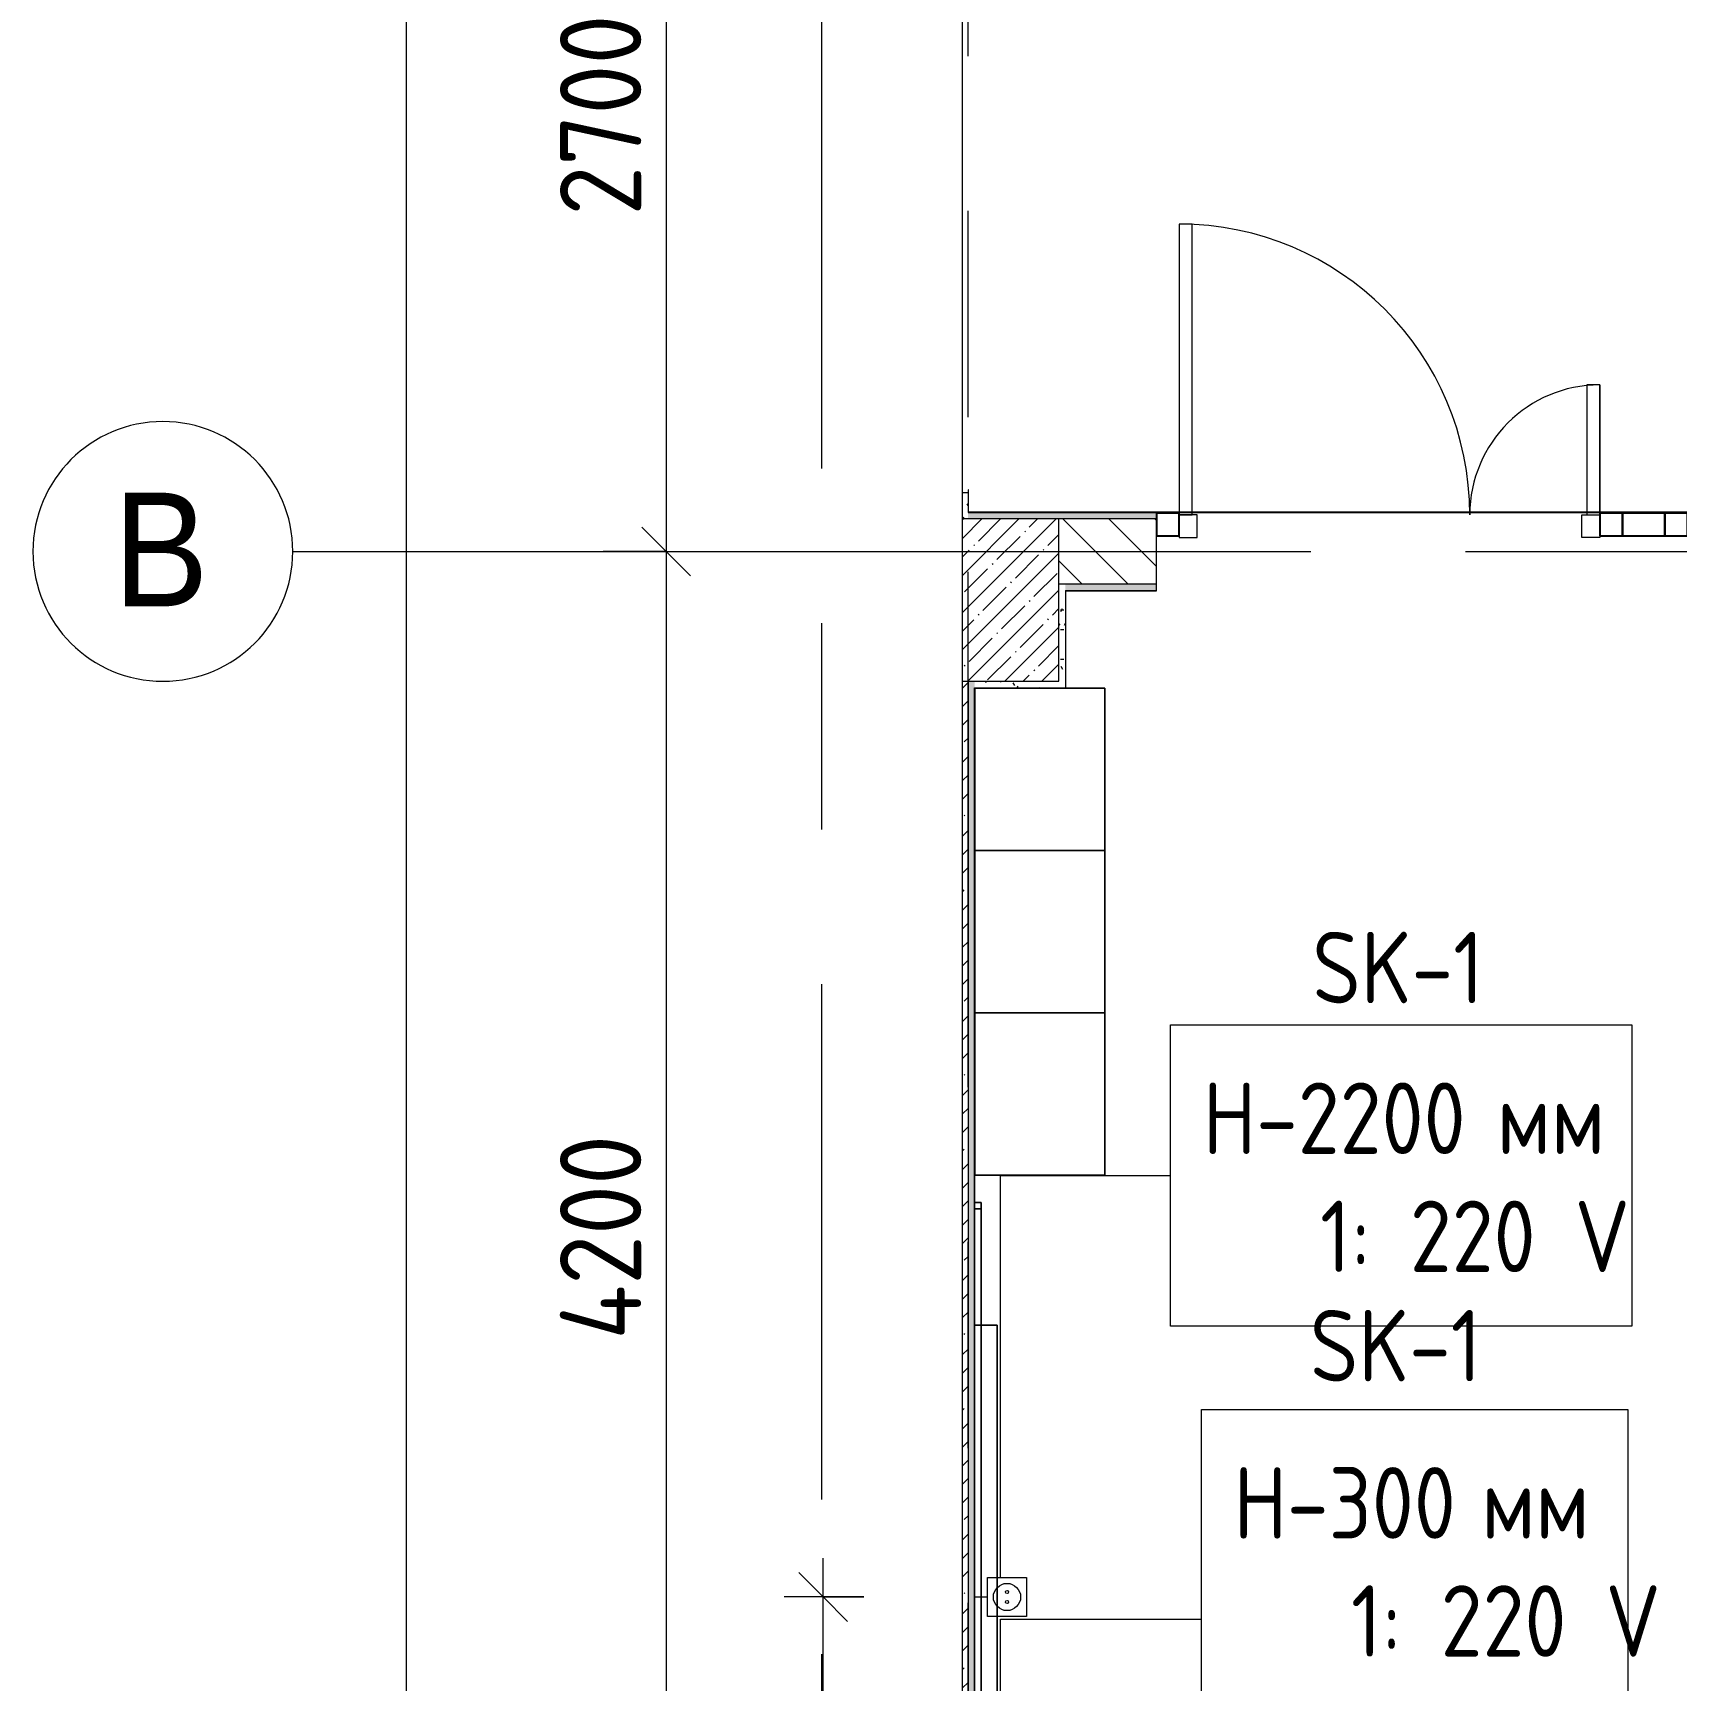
# Model space of a CAD drawing. Header units: millimetres. Extents: x 35881 to 234190, y -8553 to 29063.
# Drawn here: x 35881 to 40940, y 4324 to 9397 of the extents above; entities that cross this region are included whole.
import ezdxf

# ---------------------------------------------------------------- set-up
doc = ezdxf.new("R2010")
doc.units = ezdxf.units.MM
doc.linetypes.add('Осевая', pattern=[3175, 635, -476.25, 1587.5, -476.25])
for name, color, linetype, lineweight in [('A-ANNO-DIMS', 7, 'Continuous', 9), ('A-ANNO-DIMS-100', 7, 'Continuous', 9), ('A-DETL-GENF', 7, 'Continuous', 9), ('A-DOOR', 7, 'Continuous', 9), ('A-GLAZ-CURT', 7, 'Continuous', 9), ('A-GLAZ-CURT-1', 7, 'Continuous', 25), ('A-GLAZ-CWMG', 7, 'Continuous', 9), ('A-GLAZ-CWMG-1', 7, 'Continuous', 25), ('A-WALL', 7, 'Continuous', 9), ('E-ELEC-FIXT-IDEN', 7, 'Continuous', 9), ('I-FURN', 7, 'Continuous', 9), ('I-WALL', 7, 'Continuous', 9), ('S-COLS', 7, 'Continuous', 9), ('Оси', 7, 'Continuous', 9), ('Оси-1', 7, 'Continuous', 20), ('Оси-2', 7, 'Осевая', 9), ('Электрические приборы', 7, 'Continuous', 9)]:
    doc.layers.add(name, color=color, linetype=linetype, lineweight=lineweight)
for name, color, linetype, lineweight, true_color in [('A-WALL-1', 7, 'Continuous', 9, 0x3c3c3c), ('A-WALL-FNSH-1', 7, 'Continuous', 9, 0x3c3c3c), ('I-FURN-1', 7, 'Continuous', 9, 0xf0f0f0), ('Оси розеток', 7, 'Continuous', 9, 0xff1e23)]:
    doc.layers.add(name, color=color, linetype=linetype, lineweight=lineweight, true_color=true_color)
doc.styles.add('Arial', font='arial.ttf', dxfattribs={"width": 0.9, "height": 350})
doc.styles.add('GOST Common', font='GOST_Common.ttf', dxfattribs={"width": 0.9, "height": 220})
doc.styles.add('ISOCPEUR', font='isocpeur.ttf', dxfattribs={"width": 0.9, "height": 250})
doc.dimstyles.new('ISO-2_5_0_9К_БОЛЬШОЙ', dxfattribs={"dimscale": 304.8, "dimtxt": 248.995294, "dimasz": 0.492126, "dimexe": 0.393701, "dimexo": 0.984252, "dimgap": 0, "dimtad": 1, "dimdec": 0, "dimrnd": 10, "dimzin": 0, "dimdsep": 46, "dimtxsty": 'ISOCPEUR', "dimblk1": 'OBLIQUE', "dimblk2": 'OBLIQUE', "dimsah": 1, "dimcen": 0.09, "dimdle": 0.393701, "dimazin": 0, "dimtfac": 1, "dimtdec": 4, "dimtix": 1, "dimtmove": 0, "dimatfit": 3, "dimfxl": 1, "dimtvp": 1, "dimtolj": 1, "dimtzin": 0, "dimarcsym": 2})
doc.dimstyles.new('ISO-2_5_0_9К_БОЛЬШОЙ_1', dxfattribs={"dimscale": 304.8, "dimtxt": 248.995294, "dimasz": 0.492126, "dimexe": 0.393701, "dimexo": 0.984252, "dimgap": 0, "dimtad": 1, "dimdec": 0, "dimrnd": 10, "dimzin": 0, "dimdsep": 46, "dimtxsty": 'ISOCPEUR', "dimblk1": 'OBLIQUE', "dimblk2": 'OBLIQUE', "dimsah": 1, "dimcen": 0.09, "dimdle": 0.393701, "dimazin": 0, "dimtfac": 1, "dimtdec": 4, "dimtix": 1, "dimtmove": 2, "dimatfit": 3, "dimfxl": 1, "dimtvp": 1, "dimtolj": 1, "dimtzin": 0, "dimarcsym": 2})
pattern_1 = [(0, (0, 0), (121.92, 30.48), [10.058, -81.382, 10.058, -81.382, -487.68]), (0, (0, 0), (121.92, 30.48), [-182.88, 10.058, -172.822, 10.058, -81.382, -213.36]), (0, (0, 0), (121.92, 30.48), [-457.2, 10.058, -50.902, 10.058, -142.342]), (120, (45.72, 15.24), (-87.356454, 90.345817), [10.058, -81.382, 10.058, -81.382, -487.68]), (120, (45.72, 15.24), (-87.356454, 90.345817), [-182.88, 10.058, -172.822, 10.058, -81.382, -213.36]), (120, (45.72, 15.24), (-87.356454, 90.345817), [-457.2, 10.058, -50.902, 10.058, -142.342]), (240, (60.96, 76.2), (-34.563546, -120.825817), [10.058, -81.382, 10.058, -81.382, -487.68]), (240, (60.96, 76.2), (-34.563546, -120.825817), [-182.88, 10.058, -172.822, 10.058, -81.382, -213.36]), (240, (60.96, 76.2), (-34.563546, -120.825817), [-457.2, 10.058, -50.902, 10.058, -142.342])]

# ---------------------------------------------------------------- blocks, each defined once
blk = doc.blocks.new('BSC_Колонна _Прямоугольная - 500х500-23286270-План размещения напольных электротехнических лючков и розеток 1 этажа в осях 12-23')
at = {"layer": 'S-COLS'}
h = blk.add_hatch(dxfattribs=at)
h.set_pattern_fill('FP_2', color=256, style=0, pattern_type=2)
h.set_pattern_definition([(45, (-38790, -7650), (-57.02463, 57.02463), []), (45, (-38732.975, -7650), (-57.02463, 57.02463), [100.806, -20.161, 3.353, -16.808])])
h.paths.add_polyline_path([(-47.3, -250), (250, -250), (250, 250), (-47.3, 250), (-47.3, -122.8)])
for p, q in [((250, 250), (-47.3, 250)), ((250, -250), (250, 250)), ((-47.3, -250), (250, -250))]:
    blk.add_line(p, q, dxfattribs=at)
blk = doc.blocks.new('Блок Розеток и Выключателей - Блок Розеток и Выключателей_SK1-V63-План размещения напольных электротехнических лючков и розеток 1 этажа в осях 12-23')
at = {"layer": 'A-DETL-GENF'}
for p, q in [((-60, -40), (60, -40)), ((-60, -160), (-60, -40)), ((60, -40), (60, -160)), ((60, -160), (-60, -160))]:
    blk.add_line(p, q, dxfattribs=at)
for centre, radius in [((0, -100), 42), ((-15.6, -100), 4.8), ((15.6, -100), 4.8)]:
    blk.add_circle(centre, radius, dxfattribs=at)
at = {"layer": 'Оси розеток'}
blk.add_line((0, 0), (0, -40), dxfattribs=at)
blk = doc.blocks.new('Зеркало обычное - Доска-32858920-План размещения напольных электротехнических лючков и розеток 1 этажа в осях 12-23')
at = {"layer": 'I-FURN'}
h = blk.add_hatch(dxfattribs=at)
h.set_pattern_fill('FP_59', color=256, style=0, pattern_type=2)
h.set_pattern_definition([(45, (50, 50), (-199.9995, 0), [141.421, -141.421]), (45, (100, 50), (-199.9995, 0), [70.711, -212.132]), (45, (50, 100), (-199.9995, 0), [70.711, -212.132])])
h.paths.add_polyline_path([(-2005, 40), (2005, 40), (2005, 60), (-2005, 60)])
at = {"layer": 'I-FURN-1'}
for p, q in [((2025, 60), (-2025, 60)), ((-2025, 60), (-2025, 40)), ((-2025, 40), (-2025, 60)), ((-2025, 60), (-2005, 60)), ((2005, 60), (-2005, 60)), ((-2005, 60), (-2005, 40)), ((-2005, 40), (-2005, 60)), ((-2005, 60), (2005, 60)), ((-2005, 60), (2005, 60)), ((2005, 60), (-2005, 60)), ((-2005, 60), (2005, 60)), ((-2005, 40), (-2005, 60)), ((-2005, 40), (-2005, 60)), ((2005, 40), (2005, 60)), ((2005, 60), (2005, 40)), ((2005, 60), (2025, 60)), ((2005, 60), (2005, 40)), ((2005, 40), (2005, 60)), ((2025, 40), (2025, 60)), ((2025, 60), (2025, 40)), ((-2025, 40), (2025, 40)), ((-2005, 40), (-2025, 40)), ((-2005, 40), (2005, 40)), ((2005, 40), (-2005, 40)), ((2005, 40), (-2005, 40)), ((-2005, 40), (2005, 40)), ((2005, 40), (-2005, 40)), ((2025, 40), (2005, 40))]:
    blk.add_line(p, q, dxfattribs=at)
blk = doc.blocks.new('1_113 тумба - 1_113 тумба-31126920-План размещения напольных электротехнических лючков и розеток 1 этажа в осях 12-23')
at = {"layer": 'I-FURN-1'}
for p, q in [((-400, 1500), (0, 1500)), ((-400, 0), (-400, 1500)), ((0, 1500), (-400, 1500)), ((-400, 1500), (-400, 1000)), ((-400, 1000), (-400, 1500)), ((-400, 1500), (0, 1500)), ((0, 1500), (0, 0)), ((0, 1000), (0, 1500)), ((0, 1500), (0, 1000)), ((0, 1000), (-400, 1000)), ((-400, 1000), (-400, 500)), ((-400, 500), (-400, 1000)), ((-400, 1000), (0, 1000)), ((-400, 1000), (0, 1000)), ((0, 1000), (-400, 1000)), ((0, 500), (0, 1000)), ((0, 1000), (0, 500)), ((-400, 500), (0, 500)), ((0, 500), (-400, 500)), ((0, 500), (-400, 500)), ((-400, 500), (-400, 0)), ((-400, 0), (-400, 500)), ((-400, 500), (0, 500)), ((0, 0), (0, 500)), ((0, 500), (0, 0)), ((0, 0), (-400, 0)), ((-400, 0), (0, 0)), ((0, 0), (-400, 0))]:
    blk.add_line(p, q, dxfattribs=at)
blk = doc.blocks.new('Дверь_Витражная_остекление_ - ДВН_ДАО_Главный вход_1200 в свету-31742133-План размещения напольных электротехнических лючков и розеток 1 этажа в осях 12-23')
at = {"layer": 'A-DETL-GENF'}
for p, q in [((-607.5, 925), (-647.5, 925)), ((-647.5, 925), (-647.5, 35)), ((-607.5, 30), (-607.5, 925)), ((647.5, 430), (607.5, 430)), ((607.5, 430), (607.5, 30)), ((647.5, 35), (647.5, 430)), ((-647.5, 30), (-607.5, 30)), ((-592.5, 30), (-647.5, 30)), ((-592.5, -40), (-592.5, 30)), ((592.5, -40), (592.5, 30)), ((592.5, 30), (647.5, 30)), ((607.5, 30), (647.5, 30)), ((-647.5, -35), (-647.5, -40)), ((-647.5, -40), (-592.5, -40)), ((647.5, -40), (592.5, -40)), ((647.5, -35), (647.5, -40))]:
    blk.add_line(p, q, dxfattribs=at)
at = {"layer": 'A-DOOR'}
for p, q in [((-647.5, 925), (-647.5, 35)), ((647.5, 430), (647.5, 35))]:
    blk.add_line(p, q, dxfattribs=at)
for centre, radius, start, end in [((-647.5, 30), 895, 360, 90), ((647.5, 30), 400, 90, 180)]:
    blk.add_arc(centre, radius, start, end, dxfattribs=at)
blk = doc.blocks.new('Системная панель - Стемалит - 40мм-31720939-План размещения напольных электротехнических лючков и розеток 1 этажа в осях 12-23')
at = {"layer": 'A-GLAZ-CURT-1'}
for p, q in [((65, 35), (-65, 35)), ((-65, 35), (-65, -35)), ((65, -35), (65, 35)), ((-65, -35), (65, -35))]:
    blk.add_line(p, q, dxfattribs=at)
blk = doc.blocks.new('Прямоугольный импост - 50 x 70 мм-31687886-План размещения напольных электротехнических лючков и розеток 1 этажа в осях 12-23')
at = {"layer": 'A-GLAZ-CWMG-1'}
for p, q in [((-35, 35), (35, 35)), ((-35, -35), (-35, 35)), ((35, 35), (35, -35)), ((35, -35), (-35, -35))]:
    blk.add_line(p, q, dxfattribs=at)
blk = doc.blocks.new('Прямоугольный импост - 50 x 70 мм-31701779-План размещения напольных электротехнических лючков и розеток 1 этажа в осях 12-23')
at = {"layer": 'A-GLAZ-CWMG-1'}
for p, q in [((0, 35), (-70, 35)), ((-70, 35), (-70, -35)), ((0, -35), (0, 35)), ((-70, -35), (0, -35))]:
    blk.add_line(p, q, dxfattribs=at)
blk = doc.blocks.new('Прямоугольный импост - 50 x 70 мм-31702100-План размещения напольных электротехнических лючков и розеток 1 этажа в осях 12-23')
at = {"layer": 'A-GLAZ-CWMG-1'}
for p, q in [((-35, 35), (35, 35)), ((-35, -35), (-35, 35)), ((35, 35), (35, -35)), ((35, -35), (-35, -35))]:
    blk.add_line(p, q, dxfattribs=at)
blk = doc.blocks.new('DET_L_Линия разрыва - М100-30654842-План размещения напольных электротехнических лючков и розеток 1 этажа в осях 12-23')
at = {"layer": 'A-DETL-GENF'}
blk.add_line((24079.7, 0), (12339.9, 0), dxfattribs=at)
blk = doc.blocks.new('Ось сетки - D8-29747960-План размещения напольных электротехнических лючков и розеток 1 этажа в осях 12-23')
at = {"layer": 'Оси-1'}
for start, end in [(360, 180), (180, 360)]:
    blk.add_arc((0, 0), 4, start, end, dxfattribs=at)
blk = doc.blocks.new('DIMBLOCK28-План размещения напольных электротехнических лючков и розеток 1 этажа в осях 12-23')
at = {"layer": 'A-ANNO-DIMS-100', "lineweight": 20}
for p, q in [((37830.3, 10500), (37755.3, 10575)), ((37830.3, 10500), (37905.3, 10425)), ((37830.3, 7800), (37755.3, 7875)), ((37830.3, 7800), (37905.3, 7725))]:
    blk.add_line(p, q, dxfattribs=at)
at = {"layer": 'A-ANNO-DIMS-100'}
for p, q in [((37636.4, 10500), (37950.3, 10500)), ((37830.3, 10500), (37636.4, 10500)), ((37830.3, 10500), (37830.3, 7800)), ((37636.4, 7800), (37950.3, 7800)), ((37830.3, 7800), (37636.4, 7800))]:
    blk.add_line(p, q, dxfattribs=at)
at = {"layer": 'A-ANNO-DIMS-100', "color": 0, "insert": (37503.7, 8834), "char_height": 250, "width": 758.478, "attachment_point": 1, "rotation": 90, "line_spacing_factor": 1.149209, "style": 'ISOCPEUR'}
blk.add_mtext('2700', dxfattribs=at)
blk = doc.blocks.new('_Oblique')
at = {"color": 0, "linetype": 'ByBlock', "lineweight": -2}
blk.add_line((-0.5, -0.5), (0.5, 0.5), dxfattribs=at)
blk = doc.blocks.new('DIMBLOCK29-План размещения напольных электротехнических лючков и розеток 1 этажа в осях 12-23')
at = {"layer": 'A-ANNO-DIMS-100', "lineweight": 20}
for p, q in [((37830.3, 7800), (37755.3, 7875)), ((37830.3, 7800), (37905.3, 7725)), ((37830.3, 3600), (37755.3, 3675)), ((37830.3, 3600), (37905.3, 3525))]:
    blk.add_line(p, q, dxfattribs=at)
at = {"layer": 'A-ANNO-DIMS-100'}
for p, q in [((37636.4, 7800), (37950.3, 7800)), ((37830.3, 7800), (37636.4, 7800)), ((37830.3, 7800), (37830.3, 3600)), ((37636.4, 3600), (37950.3, 3600)), ((37830.3, 3600), (37636.4, 3600))]:
    blk.add_line(p, q, dxfattribs=at)
at = {"layer": 'A-ANNO-DIMS-100', "color": 0, "insert": (37503.7, 5372), "char_height": 250, "width": 787.208, "attachment_point": 1, "rotation": 90, "line_spacing_factor": 1.149209, "style": 'ISOCPEUR'}
blk.add_mtext('4200', dxfattribs=at)
blk = doc.blocks.new('DIMBLOCK31-План размещения напольных электротехнических лючков и розеток 1 этажа в осях 12-23')
at = {"layer": 'A-ANNO-DIMS-100'}
for p, q in [((37030.3, 27120), (37030.3, -120)), ((36836.4, 27000), (37150.3, 27000)), ((37030.3, 27000), (36836.4, 27000)), ((36836.4, 0), (37150.3, 0)), ((37030.3, 0), (36836.4, 0))]:
    blk.add_line(p, q, dxfattribs=at)
at = {"layer": 'A-ANNO-DIMS-100', "lineweight": 20}
for p, q in [((37030.3, 27000), (36955.3, 27075)), ((37030.3, 27000), (37105.3, 26925)), ((37030.3, 0), (36955.3, 75)), ((37030.3, 0), (37105.3, -75))]:
    blk.add_line(p, q, dxfattribs=at)
at = {"layer": 'A-ANNO-DIMS-100', "color": 0, "insert": (36703.7, 13572), "char_height": 250, "width": 948.097, "attachment_point": 1, "rotation": 90, "line_spacing_factor": 1.149209, "style": 'ISOCPEUR'}
blk.add_mtext('27000', dxfattribs=at)
blk = doc.blocks.new('DIMBLOCK34-План размещения напольных электротехнических лючков и розеток 1 этажа в осях 12-23')
at = {"layer": 'A-ANNO-DIMS-100'}
for p, q in [((38314.3, 1200), (38314.3, 4700)), ((38439, 4580), (38194.3, 4580)), ((38314.3, 4580), (38439, 4580)), ((38439, 1200), (38194.3, 1200)), ((38314.3, 1200), (38439, 1200))]:
    blk.add_line(p, q, dxfattribs=at)
at = {"layer": 'A-ANNO-DIMS-100', "lineweight": 20}
for p, q in [((38314.3, 4580), (38239.3, 4655)), ((38314.3, 4580), (38389.3, 4505)), ((38314.3, 1200), (38239.3, 1275)), ((38314.3, 1200), (38389.3, 1125))]:
    blk.add_line(p, q, dxfattribs=at)
at = {"layer": 'A-ANNO-DIMS-100', "color": 0, "insert": (37987.7, 2574), "char_height": 250, "width": 758.478, "attachment_point": 1, "rotation": 90, "line_spacing_factor": 1.149209, "style": 'ISOCPEUR'}
blk.add_mtext('3380', dxfattribs=at)

msp = doc.modelspace()

# ---------------------------------------------------------------- hatches: boundary and pattern name
at = {"layer": 'I-WALL'}
h = msp.add_hatch(dxfattribs=at)
h.set_pattern_fill('FP_58', color=256, style=0, pattern_type=2)
h.set_pattern_definition(pattern_1)
h.paths.add_polyline_path([(38742.7, 7900), (38760, 7900), (38760, 7980), (38742.7, 7980), (38742.7, 7902.7)])
h.paths.add_polyline_path([(38760, 10130), (38760, 10230), (38742.7, 10230), (38742.7, 10130)])
h = msp.add_hatch(dxfattribs=at)
h.set_pattern_fill('FP_58', color=256, style=0, pattern_type=2)
h.set_pattern_definition(pattern_1)
h.paths.add_polyline_path([(75358.8, 7900), (75460, 7900), (75459, 7920), (73730, 7920), (73730, 7900), (74631.4, 7900)])
h.paths.add_polyline_path([(72280, 7900), (72280, 7920), (71660, 7920), (71660, 7900), (71721.8, 7900)])
h.paths.add_polyline_path([(70710, 7900), (70710, 7920), (69360, 7920), (69360, 7900), (70630.7, 7900)])
h.paths.add_polyline_path([(68260, 7900), (68260, 7920), (66860, 7920), (66860, 7900), (67357.5, 7900)])
h.paths.add_polyline_path([(65910, 7900), (65910, 7920), (60610, 7920), (60610, 7900), (65902.7, 7900)])
h.paths.add_polyline_path([(58110, 7900), (58110, 7920), (50710, 7920), (50710, 7900), (56910, 7900)])
h.paths.add_polyline_path([(48210, 7900), (48210, 7920), (41840, 7920), (41840, 7900), (47910, 7900)])
h.paths.add_polyline_path([(39340, 7900), (39340, 7920), (38760, 7920), (38760, 7900), (39040, 7900)])
h = msp.add_hatch(dxfattribs=at)
h.set_pattern_fill('FP_20', color=256, style=0, pattern_type=2)
h.set_pattern_definition([(135, (0, 0), (-70.71068, -70.71068), [])])
h.paths.add_polyline_path([(42910, 7700), (42910, 7900), (41840, 7900), (41840, 7700)])
h.paths.add_polyline_path([(39040, 7700), (39340, 7700), (39340, 7900), (39040, 7900)])
h = msp.add_hatch(dxfattribs=at)
h.set_pattern_fill('FP_58', color=256, style=0, pattern_type=2)
h.set_pattern_definition(pattern_1)
h.paths.add_polyline_path([(39060, 7400), (39060, 7700), (39040, 7700), (39040, 7400)])
h = msp.add_hatch(dxfattribs=at)
h.set_pattern_fill('FP_58', color=256, style=0, pattern_type=2)
h.set_pattern_definition(pattern_1)
h.paths.add_polyline_path([(42910, 7680), (42910, 7700), (41840, 7700), (41840, 7680), (42890, 7680)])
h.paths.add_polyline_path([(39073, 7680), (39340, 7680), (39340, 7700), (39060, 7700), (39060, 7680)])
h = msp.add_hatch(dxfattribs=at)
h.set_pattern_fill('FP_1', color=256, style=0, pattern_type=2)
h.set_pattern_definition([(45, (0, 0), (-57.02463, 57.02463), []), (45, (57.025, 0), (-57.02463, 57.02463), [100.806, -20.161, 3.353, -16.808])])
h.paths.add_polyline_path([(38742.7, 400), (38760, 400), (38760, 7400), (38742.7, 7400), (38742.7, 650.2)])
h = msp.add_hatch(dxfattribs=at)
h.set_pattern_fill('FP_58', color=256, style=0, pattern_type=2)
h.set_pattern_definition(pattern_1)
h.paths.add_polyline_path([(38760, 800), (38780, 800), (38780, 7400), (38760, 7400), (38760, 1437.8)])
h = msp.add_hatch(dxfattribs=at)
h.set_pattern_fill('FP_58', color=256, style=0, pattern_type=2)
h.set_pattern_definition(pattern_1)
h.paths.add_polyline_path([(39040, 7380), (39060, 7380), (39060, 7400), (38780, 7400), (38780, 7380), (38793, 7380)])

# ---------------------------------------------------------------- linework, layer by layer
at = {"layer": 'A-WALL'}
for p, q in [((38760, 7920), (39340, 7920)), ((39060, 7680), (39340, 7680)), ((39060, 7680), (39060, 7380)), ((39061, 7679), (39060, 7679)), ((38780, 800), (38780, 7380)), ((38780, 7380), (39060, 7380))]:
    msp.add_line(p, q, dxfattribs=at)
at = {"layer": 'A-WALL-1'}
for p, q in [((38760, 7980), (38742.7, 7980)), ((39340, 7680), (39340, 7920)), ((39340, 7900), (39040, 7900)), ((39040, 7700), (39340, 7700)), ((38760, 7400), (38760, 400))]:
    msp.add_line(p, q, dxfattribs=at)
at = {"layer": 'A-WALL-FNSH-1'}
for p, q in [((38760, 7990), (38760, 7920)), ((38761, 7990), (38760, 7990)), ((38761, 7921), (38761, 7990)), ((65910, 7921), (38761, 7921)), ((39340, 7920), (65910, 7920)), ((39061, 7679), (39340, 7679)), ((39061, 7379), (39061, 7679)), ((39340, 7679), (39340, 7680)), ((38781, 7379), (39061, 7379)), ((38781, 801), (38781, 7379))]:
    msp.add_line(p, q, dxfattribs=at)
at = {"layer": 'E-ELEC-FIXT-IDEN'}
for p, q in [((38860, 5878), (39383.4, 5878)), ((38860, 4640), (38860, 5878)), ((38860, 4511.5), (39478.4, 4512)), ((38860, 1560), (38860, 4511.5))]:
    msp.add_line(p, q, dxfattribs=at)
at = {"layer": 'E-ELEC-FIXT-IDEN', "flags": 128}
for points in [[(39383.4, 6342), (40803.8, 6342), (40803.8, 5414), (39383.4, 5414)], [(39478.4, 5157.5), (40791.7, 5157.5), (40791.7, 3866.5), (39478.4, 3866.5)]]:
    msp.add_lwpolyline(points, close=True, dxfattribs=at)
at = {"layer": 'I-FURN-1'}
for p, q in [((38800, 5417), (38780.2, 5417)), ((38780.2, 5417), (38780.2, 1765)), ((38780.2, 1765), (38780.2, 5417)), ((38780.2, 5417), (38800, 5417)), ((38850.2, 5417), (38800, 5417)), ((38800, 5417), (38850.2, 5417)), ((38850.2, 1367), (38850.2, 5417)), ((38850.2, 5417), (38850.2, 1367))]:
    msp.add_line(p, q, dxfattribs=at)
at = {"layer": 'Оси'}
msp.add_line((36680.8, 7800), (39180.8, 7800), dxfattribs=at)
at = {"layer": 'Оси-2'}
for p, q in [((38310, 593.7), (38310, 21277.7)), ((38760, 1863.7), (38760, 12700)), ((39180.8, 7800), (82200, 7800))]:
    msp.add_line(p, q, dxfattribs=at)

# ---------------------------------------------------------------- block references
at = {"layer": 'A-DETL-GENF', "rotation": 270.0000000000003}
msp.add_blockref('DET_L_Линия разрыва - М100-30654842-План размещения напольных электротехнических лючков и розеток 1 этажа в осях 12-23', (38742.7, 23799.7), dxfattribs=at)
at = {"layer": 'A-DOOR'}
msp.add_blockref('Дверь_Витражная_остекление_ - ДВН_ДАО_Главный вход_1200 в свету-31742133-План размещения напольных электротехнических лючков и розеток 1 этажа в осях 12-23', (40057.5, 7883), dxfattribs=at)
at = {"layer": 'A-GLAZ-CURT'}
msp.add_blockref('Системная панель - Стемалит - 40мм-31720939-План размещения напольных электротехнических лючков и розеток 1 этажа в осях 12-23', (40840, 7883), dxfattribs=at)
at = {"layer": 'A-GLAZ-CWMG', "rotation": 180}
msp.add_blockref('Прямоугольный импост - 50 x 70 мм-31701779-План размещения напольных электротехнических лючков и розеток 1 этажа в осях 12-23', (39340, 7883), dxfattribs=at)
at = {"layer": 'A-GLAZ-CWMG', "extrusion": (0, 0, -1), "rotation": 180}
for name, p in [('Прямоугольный импост - 50 x 70 мм-31687886-План размещения напольных электротехнических лючков и розеток 1 этажа в осях 12-23', (-40740, 7883)), ('Прямоугольный импост - 50 x 70 мм-31702100-План размещения напольных электротехнических лючков и розеток 1 этажа в осях 12-23', (-40940, 7883))]:
    msp.add_blockref(name, p, dxfattribs=at)
at = {"layer": 'I-FURN-1'}
msp.add_blockref('1_113 тумба - 1_113 тумба-31126920-План размещения напольных электротехнических лючков и розеток 1 этажа в осях 12-23', (39181, 5879), dxfattribs=at)
at = {"layer": 'I-FURN-1', "rotation": 90.00000000000017}
msp.add_blockref('Зеркало обычное - Доска-32858920-План размещения напольных электротехнических лючков и розеток 1 этажа в осях 12-23', (38840, 3770), dxfattribs=at)
at = {"layer": 'S-COLS'}
msp.add_blockref('BSC_Колонна _Прямоугольная - 500х500-23286270-План размещения напольных электротехнических лючков и розеток 1 этажа в осях 12-23', (38790, 7650), dxfattribs=at)
at = {"layer": 'Оси-1', "xscale": 99.99999999999993, "yscale": 99.99999999999993, "zscale": 99.99999999999993, "rotation": 269.9999999999994}
msp.add_blockref('Ось сетки - D8-29747960-План размещения напольных электротехнических лючков и розеток 1 этажа в осях 12-23', (36280.8, 7800), dxfattribs=at)
at = {"layer": 'Электрические приборы', "rotation": 89.9999999999999}
msp.add_blockref('Блок Розеток и Выключателей - Блок Розеток и Выключателей_SK1-V63-План размещения напольных электротехнических лючков и розеток 1 этажа в осях 12-23', (38780, 4580), dxfattribs=at)

# ---------------------------------------------------------------- texts
at = {"layer": 'E-ELEC-FIXT-IDEN', "char_height": 220, "attachment_point": 1, "style": 'GOST Common'}
for s, insert, width in [('SK-1', (39820, 6628.4), 656.582), ('H-2200 ', (39483.4, 6164.4), 1096.708), ('мм', (40388.3, 6164.4), 375.19), ('   1: 220 V', (39483.4, 5800.6), 1291.519), ('SK-1', (39812.6, 5463.9), 656.582), ('H-300 ', (39578.4, 4979.9), 923.544), ('мм', (40340.4, 4979.9), 375.19), ('   1: 220 V', (39578.4, 4616.1), 1291.519)]:
    msp.add_mtext(s, dxfattribs=dict(at, insert=insert, width=width))
at = {"layer": 'Оси', "insert": (36128.1, 7981), "char_height": 350, "width": 360.759, "attachment_point": 1, "style": 'Arial'}
msp.add_mtext('\\fArial|b0|i0|c204|p34|;\\W.9;В', dxfattribs=at)

# ---------------------------------------------------------------- dimensions: what is measured, and where the dimension line sits
at = {"layer": 'A-ANNO-DIMS'}
dim = msp.add_linear_dim(base=(37030.3, 0), p1=(37136.4, 27000), p2=(37136.4, 0), angle=90, dimstyle='ISO-2_5_0_9К_БОЛЬШОЙ_1', override={"dimpost": '<>', "dimfxl": 26999.999823}, dxfattribs=at)
dim.commit()
dim.dimension.update_dxf_attribs({"geometry": 'DIMBLOCK31-План размещения напольных электротехнических лючков и розеток 1 этажа в осях 12-23', "text_midpoint": (36870.3, 14046), "dimtype": 160, "text_rotation": 90})
for base, p1, p2, override, picture, middle in [((37830.3, 7800), (37936.4, 10500), (37936.4, 7800), {"dimpost": '<>', "dimfxl": 2700}, 'DIMBLOCK28-План размещения напольных электротехнических лючков и розеток 1 этажа в осях 12-23', (37705.3, 9150)), ((37830.3, 3600), (37936.4, 7800), (37936.4, 3600), {"dimpost": '<>', "dimfxl": 4200}, 'DIMBLOCK29-План размещения напольных электротехнических лючков и розеток 1 этажа в осях 12-23', (37705.3, 5700)), ((38314.3, 4580), (38739, 1200), (38739, 4580), {"dimpost": '<>', "dimfxl": 3380}, 'DIMBLOCK34-План размещения напольных электротехнических лючков и розеток 1 этажа в осях 12-23', (38189.3, 2890))]:
    dim = msp.add_linear_dim(base=base, p1=p1, p2=p2, angle=90, dimstyle='ISO-2_5_0_9К_БОЛЬШОЙ', override=override, dxfattribs=at)
    dim.commit()
    dim.dimension.update_dxf_attribs({"geometry": picture, "text_midpoint": middle})

doc.saveas('drawing.dxf')
